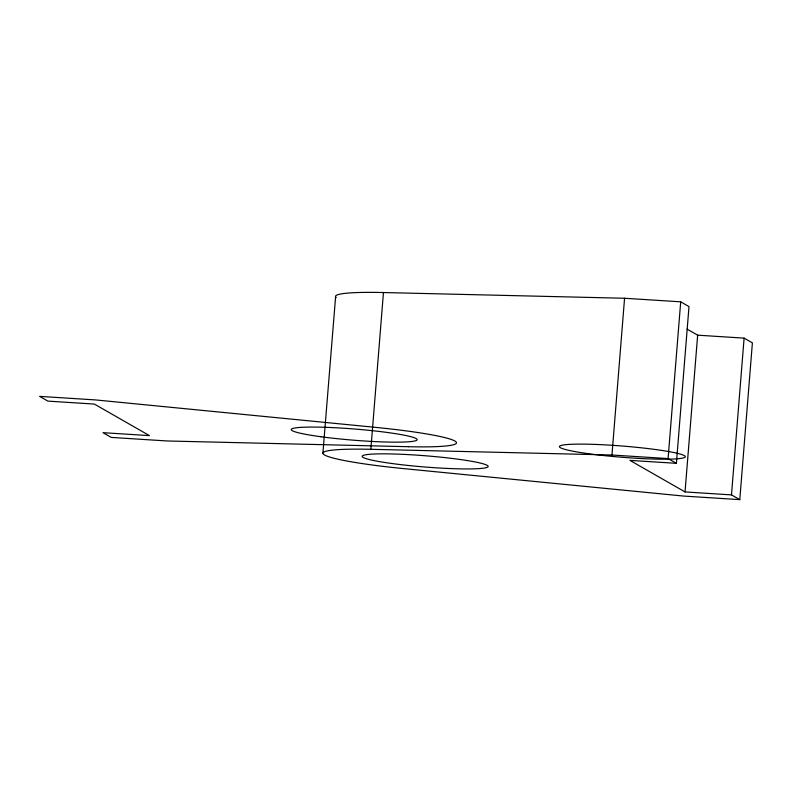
<?xml version="1.0" encoding="UTF-8"?>
<svg xmlns="http://www.w3.org/2000/svg" width="792" height="792" viewBox="0 0 792 792"><rect width="100%" height="100%" fill="white"/><g stroke="black" fill="none" stroke-linecap="round" stroke-linejoin="round"><path stroke-width="1.19" d="M322.908 453.064L335.6 296.871M739.787 499.633L683.654 496.069L404.781 468.725A102.633 9.128 4.6 0 1 324.542 454.994A102.633 9.128 4.6 0 1 370.844 449.302L383.457 292.535L624.571 298.257L680.704 301.821L689 306.573L676.388 463.33L629.927 460.38L685.04 491.931L731.491 494.891L739.787 499.633L752.4 342.877L744.104 338.125L697.653 335.174L687.05 329.106M370.844 449.302L611.959 455.014L624.571 298.257M676.388 463.33L668.092 458.588L680.704 301.821M685.04 491.931L697.653 335.174M731.491 494.891L744.104 338.125M611.959 455.014L668.092 458.588M336.154 297.545A102.633 9.128 4.6 0 1 383.457 292.535M408.543 446.708L167.429 440.986L111.296 437.422L103 432.67L149.46 435.62L94.347 404.068L47.896 401.118L39.6 396.366L95.733 399.94L374.606 427.274A102.633 9.128 4.6 0 1 454.846 441.015A102.633 9.128 4.6 0 1 408.543 446.708M320.849 436.729A63.162 5.613 4.6 0 0 417.107 439.827A63.162 5.613 4.6 0 0 324.621 427.284A63.162 5.613 4.6 0 0 320.849 436.729M589.01 453.776A63.162 5.613 4.6 0 0 685.268 456.875A63.162 5.613 4.6 0 0 592.782 444.332A63.162 5.613 4.6 0 0 589.01 453.776M391.852 463.508A63.162 5.613 4.6 0 0 488.11 466.607A63.162 5.613 4.6 0 0 395.624 454.054A63.162 5.613 4.6 0 0 391.852 463.508"/></g></svg>
